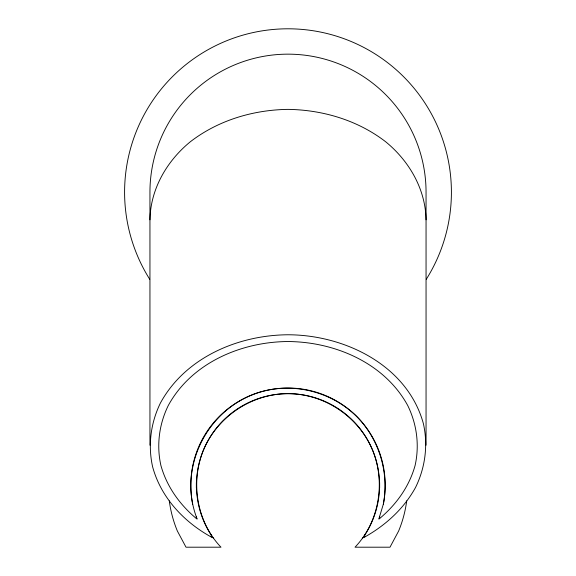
<?xml version="1.0" encoding="UTF-8"?>
<svg xmlns="http://www.w3.org/2000/svg" width="576" height="576" viewBox="0 0 576 576"><rect width="100%" height="100%" fill="white"/><g stroke="black" fill="none" stroke-linecap="round" stroke-linejoin="round"><path stroke-width="0.86" d="M383.335 504.18C389.34 472.759 379.181 439.272 356.731 416.484C333.943 394.034 300.456 383.875 269.035 389.887C211.666 400.766 175.586 464.537 197.179 519.062L196.358 518.522C179.698 504.605 166.716 486.504 160.891 465.437C156.37 445.198 159.163 424.123 168.264 405.533C191.498 362.966 241.07 341.827 288 341.532C334.93 341.827 384.502 362.966 407.736 405.533C416.837 424.123 419.63 445.198 415.109 465.437C409.284 486.504 396.302 504.605 379.642 518.522L378.821 519.062L383.335 504.18A97.2 97.2 0 0 0 288 388.015A97.2 97.2 0 0 0 192.665 504.18M149.947 219.816C150.437 189.065 166.91 160.877 190.382 141.725C218.21 120.283 253.102 109.879 288 109.375C322.898 109.879 357.79 120.283 385.618 141.725C409.09 160.877 425.563 189.065 426.053 219.816M213.372 537.926L211.306 537.041C183.845 521.935 160.877 497.506 152.604 466.754C147.78 445.198 150.761 422.748 160.459 402.948C185.206 357.61 238.01 335.081 288 334.771C344.779 334.85 407.498 365.4 423.396 423.662C428.22 445.226 425.239 467.676 415.541 487.476C403.862 508.687 385.682 525.262 364.694 537.041L362.628 537.926M406.714 500.861A119.736 119.736 0 0 1 398.628 531.036L389.988 547.2L355.018 547.2C379.238 521.856 385.805 482.45 372.593 450.18C358.697 416.678 324.266 393.674 288 393.653C251.734 393.674 217.303 416.678 203.407 450.18C190.195 482.45 196.762 521.856 220.982 547.2L186.012 547.2L177.372 531.036A119.736 119.736 0 0 1 169.286 500.861M426.053 445.212L426.053 192.211A138.053 138.053 0 0 0 288 54.158A138.053 138.053 0 0 0 149.947 192.211L149.947 445.212M379.642 482.551L379.642 487.886M379.642 516.348L379.642 518.522M364.694 535.032L364.694 537.041M211.306 535.032L211.306 537.041M196.358 482.551L196.358 487.886M196.358 516.348L196.358 518.522M211.867 536.09A91.562 91.562 0 0 1 227.628 416.376A91.562 91.562 0 0 1 348.372 416.376A91.562 91.562 0 0 1 364.133 536.09M149.717 279.274A163.411 163.411 0 0 1 181.375 68.378A163.411 163.411 0 0 1 394.625 68.378A163.411 163.411 0 0 1 426.283 279.274"/></g></svg>
